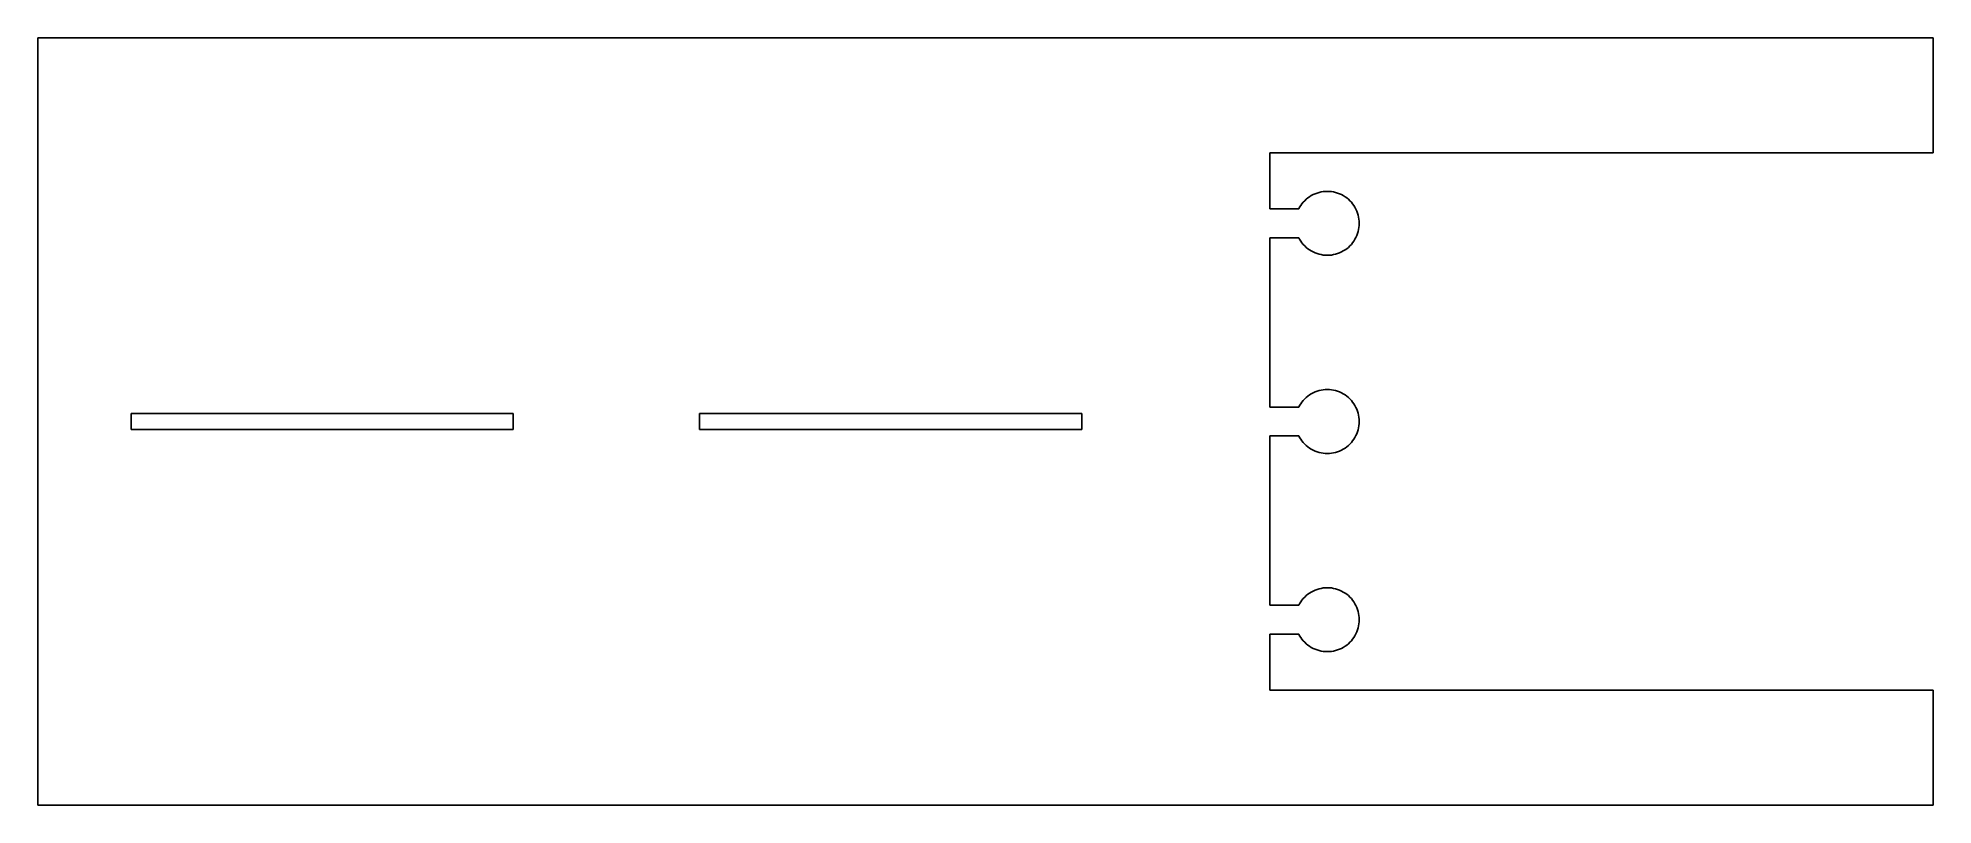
# Model space of a CAD drawing. Header units: millimetres. Extents: x 0 to 59.3, y 0 to 24.
import ezdxf

# ---------------------------------------------------------------- set-up
doc = ezdxf.new("R2010")
doc.units = ezdxf.units.MM
doc.layers.add('OUTLINE', color=7, linetype='CONTINUOUS')
doc.layers.add('SLOTS', color=3, linetype='CONTINUOUS')

msp = doc.modelspace()

# ---------------------------------------------------------------- linework, layer by layer
at = {"layer": 'OUTLINE'}
for p, q in [((0, 0), (0, 24)), ((0, 24), (59.3, 24)), ((59.3, 24), (59.3, 20.4)), ((59.3, 20.4), (38.545, 20.4)), ((38.545, 20.4), (38.545, 18.65)), ((39.68565, 18.95184), (39.73624, 18.99335)), ((39.73624, 18.99335), (39.78943, 19.03147)), ((39.78943, 19.03147), (39.845, 19.06602)), ((39.845, 19.06602), (39.90271, 19.09687)), ((39.90271, 19.09687), (39.96232, 19.12388)), ((39.96232, 19.12388), (40.02356, 19.14693)), ((40.02356, 19.14693), (40.08618, 19.16593)), ((40.08618, 19.16593), (40.14991, 19.18079)), ((40.14991, 19.18079), (40.21447, 19.19144)), ((40.21447, 19.19144), (40.2796, 19.19786)), ((40.2796, 19.19786), (40.345, 19.2)), ((40.345, 19.2), (40.4104, 19.19786)), ((40.4104, 19.19786), (40.47553, 19.19144)), ((40.47553, 19.19144), (40.54009, 19.18079)), ((40.54009, 19.18079), (40.60382, 19.16593)), ((40.60382, 19.16593), (40.66644, 19.14693)), ((40.66644, 19.14693), (40.72768, 19.12388)), ((40.72768, 19.12388), (40.78729, 19.09687)), ((40.78729, 19.09687), (40.845, 19.06602)), ((40.845, 19.06602), (40.90057, 19.03147)), ((40.90057, 19.03147), (40.95376, 18.99335)), ((40.95376, 18.99335), (41.00435, 18.95184)), ((38.545, 18.65), (39.45197, 18.65)), ((39.45197, 18.65), (39.47897, 18.7)), ((39.47897, 18.7), (39.51353, 18.75557)), ((39.51353, 18.75557), (39.55165, 18.80876)), ((39.55165, 18.80876), (39.59316, 18.85935)), ((39.59316, 18.85935), (39.63789, 18.90711)), ((39.63789, 18.90711), (39.68565, 18.95184)), ((41.00435, 18.95184), (41.05211, 18.90711)), ((41.05211, 18.90711), (41.09684, 18.85935)), ((41.09684, 18.85935), (41.13835, 18.80876)), ((41.13835, 18.80876), (41.17647, 18.75557)), ((41.17647, 18.75557), (41.21102, 18.7)), ((41.21102, 18.7), (41.24187, 18.64229)), ((41.24187, 18.64229), (41.26888, 18.58268)), ((41.26888, 18.58268), (41.29193, 18.52144)), ((41.29193, 18.52144), (41.31093, 18.45882)), ((41.31093, 18.45882), (41.32578, 18.39509)), ((41.32578, 18.39509), (41.33644, 18.33053)), ((41.26888, 17.81732), (41.24187, 17.75771)), ((41.29193, 17.87856), (41.26888, 17.81732)), ((41.31093, 17.94118), (41.29193, 17.87856)), ((41.32578, 18.00491), (41.31093, 17.94118)), ((41.33644, 18.06947), (41.32578, 18.00491)), ((41.33644, 18.33053), (41.34286, 18.2654)), ((41.34286, 18.1346), (41.33644, 18.06947)), ((41.34286, 18.2654), (41.345, 18.2)), ((41.345, 18.2), (41.34286, 18.1346)), ((39.45197, 17.75), (38.545, 17.75)), ((38.545, 17.75), (38.545, 12.45)), ((39.47897, 17.7), (39.45197, 17.75)), ((39.51353, 17.64443), (39.47897, 17.7)), ((39.55165, 17.59124), (39.51353, 17.64443)), ((39.59316, 17.54065), (39.55165, 17.59124)), ((39.63789, 17.49289), (39.59316, 17.54065)), ((39.68565, 17.44816), (39.63789, 17.49289)), ((39.73624, 17.40665), (39.68565, 17.44816)), ((39.78943, 17.36853), (39.73624, 17.40665)), ((39.845, 17.33397), (39.78943, 17.36853)), ((39.90271, 17.30313), (39.845, 17.33397)), ((39.96232, 17.27612), (39.90271, 17.30313)), ((40.02356, 17.25307), (39.96232, 17.27612)), ((40.08618, 17.23407), (40.02356, 17.25307)), ((40.14991, 17.21921), (40.08618, 17.23407)), ((40.21447, 17.20856), (40.14991, 17.21921)), ((40.2796, 17.20214), (40.21447, 17.20856)), ((40.345, 17.2), (40.2796, 17.20214)), ((40.4104, 17.20214), (40.345, 17.2)), ((40.47553, 17.20856), (40.4104, 17.20214)), ((40.54009, 17.21921), (40.47553, 17.20856)), ((40.60382, 17.23407), (40.54009, 17.21921)), ((40.66644, 17.25307), (40.60382, 17.23407)), ((40.72768, 17.27612), (40.66644, 17.25307)), ((40.78729, 17.30313), (40.72768, 17.27612)), ((40.845, 17.33397), (40.78729, 17.30313)), ((40.90057, 17.36853), (40.845, 17.33397)), ((40.95376, 17.40665), (40.90057, 17.36853)), ((41.00435, 17.44816), (40.95376, 17.40665)), ((41.05211, 17.49289), (41.00435, 17.44816)), ((41.09684, 17.54065), (41.05211, 17.49289)), ((41.13835, 17.59124), (41.09684, 17.54065)), ((41.17647, 17.64443), (41.13835, 17.59124)), ((41.21102, 17.7), (41.17647, 17.64443)), ((41.24187, 17.75771), (41.21102, 17.7)), ((39.45197, 12.45), (39.47897, 12.5)), ((39.47897, 12.5), (39.51353, 12.55557)), ((39.51353, 12.55557), (39.55165, 12.60876)), ((39.55165, 12.60876), (39.59316, 12.65935)), ((39.59316, 12.65935), (39.63789, 12.70711)), ((39.63789, 12.70711), (39.68565, 12.75184)), ((39.68565, 12.75184), (39.73624, 12.79335)), ((39.73624, 12.79335), (39.78943, 12.83147)), ((39.78943, 12.83147), (39.845, 12.86602)), ((39.845, 12.86602), (39.90271, 12.89687)), ((39.90271, 12.89687), (39.96232, 12.92388)), ((39.96232, 12.92388), (40.02356, 12.94693)), ((40.02356, 12.94693), (40.08618, 12.96593)), ((40.08618, 12.96593), (40.14991, 12.98078)), ((40.14991, 12.98078), (40.21447, 12.99144)), ((40.21447, 12.99144), (40.2796, 12.99786)), ((40.2796, 12.99786), (40.345, 13)), ((40.345, 13), (40.4104, 12.99786)), ((40.4104, 12.99786), (40.47553, 12.99144)), ((40.47553, 12.99144), (40.54009, 12.98078)), ((40.54009, 12.98078), (40.60382, 12.96593)), ((40.60382, 12.96593), (40.66644, 12.94693)), ((40.66644, 12.94693), (40.72768, 12.92388)), ((40.72768, 12.92388), (40.78729, 12.89687)), ((40.78729, 12.89687), (40.845, 12.86602)), ((40.845, 12.86602), (40.90057, 12.83147)), ((40.90057, 12.83147), (40.95376, 12.79335)), ((40.95376, 12.79335), (41.00435, 12.75184)), ((41.00435, 12.75184), (41.05211, 12.70711)), ((41.05211, 12.70711), (41.09684, 12.65935)), ((41.09684, 12.65935), (41.13835, 12.60876)), ((41.13835, 12.60876), (41.17647, 12.55557)), ((41.17647, 12.55557), (41.21102, 12.5)), ((41.21102, 12.5), (41.24187, 12.44229)), ((38.545, 12.45), (39.45197, 12.45)), ((41.24187, 12.44229), (41.26888, 12.38268)), ((41.26888, 12.38268), (41.29193, 12.32144)), ((41.29193, 12.32144), (41.31093, 12.25882)), ((41.31093, 12.25882), (41.32578, 12.19509)), ((41.32578, 12.19509), (41.33644, 12.13053)), ((41.33644, 11.86947), (41.32578, 11.80491)), ((41.33644, 12.13053), (41.34286, 12.0654)), ((41.34286, 11.9346), (41.33644, 11.86947)), ((41.34286, 12.0654), (41.345, 12)), ((41.345, 12), (41.34286, 11.9346)), ((39.45197, 11.55), (38.545, 11.55)), ((38.545, 11.55), (38.545, 6.25)), ((39.47897, 11.5), (39.45197, 11.55)), ((39.51353, 11.44443), (39.47897, 11.5)), ((39.55165, 11.39124), (39.51353, 11.44443)), ((39.59316, 11.34065), (39.55165, 11.39124)), ((39.63789, 11.29289), (39.59316, 11.34065)), ((39.68565, 11.24816), (39.63789, 11.29289)), ((41.05211, 11.29289), (41.00435, 11.24816)), ((41.09684, 11.34065), (41.05211, 11.29289)), ((41.13835, 11.39124), (41.09684, 11.34065)), ((41.17647, 11.44443), (41.13835, 11.39124)), ((41.21102, 11.5), (41.17647, 11.44443)), ((41.24187, 11.55771), (41.21102, 11.5)), ((41.26888, 11.61732), (41.24187, 11.55771)), ((41.29193, 11.67856), (41.26888, 11.61732)), ((41.31093, 11.74118), (41.29193, 11.67856)), ((41.32578, 11.80491), (41.31093, 11.74118)), ((39.73624, 11.20665), (39.68565, 11.24816)), ((39.78943, 11.16853), (39.73624, 11.20665)), ((39.845, 11.13397), (39.78943, 11.16853)), ((39.90271, 11.10313), (39.845, 11.13397)), ((39.96232, 11.07612), (39.90271, 11.10313)), ((40.02356, 11.05307), (39.96232, 11.07612)), ((40.08618, 11.03407), (40.02356, 11.05307)), ((40.14991, 11.01921), (40.08618, 11.03407)), ((40.21447, 11.00855), (40.14991, 11.01921)), ((40.2796, 11.00214), (40.21447, 11.00855)), ((40.345, 11), (40.2796, 11.00214)), ((40.4104, 11.00214), (40.345, 11)), ((40.47553, 11.00855), (40.4104, 11.00214)), ((40.54009, 11.01921), (40.47553, 11.00855)), ((40.60382, 11.03407), (40.54009, 11.01921)), ((40.66644, 11.05307), (40.60382, 11.03407)), ((40.72768, 11.07612), (40.66644, 11.05307)), ((40.78729, 11.10313), (40.72768, 11.07612)), ((40.845, 11.13397), (40.78729, 11.10313)), ((40.90057, 11.16853), (40.845, 11.13397)), ((40.95376, 11.20665), (40.90057, 11.16853)), ((41.00435, 11.24816), (40.95376, 11.20665)), ((39.63789, 6.50711), (39.68565, 6.55184)), ((39.68565, 6.55184), (39.73624, 6.59335)), ((39.73624, 6.59335), (39.78943, 6.63147)), ((39.78943, 6.63147), (39.845, 6.66602)), ((39.845, 6.66602), (39.90271, 6.69687)), ((39.90271, 6.69687), (39.96232, 6.72388)), ((39.96232, 6.72388), (40.02356, 6.74693)), ((40.02356, 6.74693), (40.08618, 6.76593)), ((40.08618, 6.76593), (40.14991, 6.78078)), ((40.14991, 6.78078), (40.21447, 6.79144)), ((40.21447, 6.79144), (40.2796, 6.79786)), ((40.2796, 6.79786), (40.345, 6.8)), ((40.345, 6.8), (40.4104, 6.79786)), ((40.4104, 6.79786), (40.47553, 6.79144)), ((40.47553, 6.79144), (40.54009, 6.78078)), ((40.54009, 6.78078), (40.60382, 6.76593)), ((40.60382, 6.76593), (40.66644, 6.74693)), ((40.66644, 6.74693), (40.72768, 6.72388)), ((40.72768, 6.72388), (40.78729, 6.69687)), ((40.78729, 6.69687), (40.845, 6.66602)), ((40.845, 6.66602), (40.90057, 6.63147)), ((40.90057, 6.63147), (40.95376, 6.59335)), ((40.95376, 6.59335), (41.00435, 6.55184)), ((41.00435, 6.55184), (41.05211, 6.50711)), ((38.545, 6.25), (39.45197, 6.25)), ((39.45197, 6.25), (39.47897, 6.3)), ((39.47897, 6.3), (39.51353, 6.35557)), ((39.51353, 6.35557), (39.55165, 6.40876)), ((39.55165, 6.40876), (39.59316, 6.45935)), ((39.59316, 6.45935), (39.63789, 6.50711)), ((41.05211, 6.50711), (41.09684, 6.45935)), ((41.09684, 6.45935), (41.13835, 6.40876)), ((41.13835, 6.40876), (41.17647, 6.35557)), ((41.17647, 6.35557), (41.21102, 6.3)), ((41.21102, 6.3), (41.24187, 6.24229)), ((41.24187, 6.24229), (41.26888, 6.18268)), ((41.26888, 6.18268), (41.29193, 6.12144)), ((41.29193, 6.12144), (41.31093, 6.05882)), ((41.31093, 6.05882), (41.32578, 5.99509)), ((41.32578, 5.99509), (41.33644, 5.93053)), ((41.33644, 5.93053), (41.34286, 5.8654)), ((39.45197, 5.35), (38.545, 5.35)), ((38.545, 5.35), (38.545, 3.6)), ((39.47897, 5.3), (39.45197, 5.35)), ((41.24187, 5.35771), (41.21102, 5.3)), ((41.26888, 5.41732), (41.24187, 5.35771)), ((41.29193, 5.47856), (41.26888, 5.41732)), ((41.31093, 5.54118), (41.29193, 5.47856)), ((41.32578, 5.60491), (41.31093, 5.54118)), ((41.33644, 5.66947), (41.32578, 5.60491)), ((41.34286, 5.7346), (41.33644, 5.66947)), ((41.34286, 5.8654), (41.345, 5.8)), ((41.345, 5.8), (41.34286, 5.7346)), ((39.51353, 5.24443), (39.47897, 5.3)), ((39.55165, 5.19124), (39.51353, 5.24443)), ((39.59316, 5.14065), (39.55165, 5.19124)), ((39.63789, 5.09289), (39.59316, 5.14065)), ((39.68565, 5.04816), (39.63789, 5.09289)), ((39.73624, 5.00665), (39.68565, 5.04816)), ((39.78943, 4.96853), (39.73624, 5.00665)), ((39.845, 4.93397), (39.78943, 4.96853)), ((39.90271, 4.90313), (39.845, 4.93397)), ((39.96232, 4.87612), (39.90271, 4.90313)), ((40.02356, 4.85307), (39.96232, 4.87612)), ((40.08618, 4.83407), (40.02356, 4.85307)), ((40.14991, 4.81921), (40.08618, 4.83407)), ((40.21447, 4.80856), (40.14991, 4.81921)), ((40.2796, 4.80214), (40.21447, 4.80856)), ((40.345, 4.8), (40.2796, 4.80214)), ((40.4104, 4.80214), (40.345, 4.8)), ((40.47553, 4.80856), (40.4104, 4.80214)), ((40.54009, 4.81921), (40.47553, 4.80856)), ((40.60382, 4.83407), (40.54009, 4.81921)), ((40.66644, 4.85307), (40.60382, 4.83407)), ((40.72768, 4.87612), (40.66644, 4.85307)), ((40.78729, 4.90313), (40.72768, 4.87612)), ((40.845, 4.93397), (40.78729, 4.90313)), ((40.90057, 4.96853), (40.845, 4.93397)), ((40.95376, 5.00665), (40.90057, 4.96853)), ((41.00435, 5.04816), (40.95376, 5.00665)), ((41.05211, 5.09289), (41.00435, 5.04816)), ((41.09684, 5.14065), (41.05211, 5.09289)), ((41.13835, 5.19124), (41.09684, 5.14065)), ((41.17647, 5.24443), (41.13835, 5.19124)), ((41.21102, 5.3), (41.17647, 5.24443)), ((38.545, 3.6), (59.3, 3.6)), ((59.3, 3.6), (59.3, 0)), ((59.3, 0), (0, 0))]:
    msp.add_line(p, q, dxfattribs=at)
at = {"layer": 'SLOTS'}
for p, q in [((2.915, 11.75), (2.915, 12.25)), ((2.915, 12.25), (14.875, 12.25)), ((14.875, 12.25), (14.875, 11.75)), ((20.705, 11.75), (20.705, 12.25)), ((20.705, 12.25), (32.665, 12.25)), ((32.665, 12.25), (32.665, 11.75)), ((14.875, 11.75), (2.915, 11.75)), ((32.665, 11.75), (20.705, 11.75))]:
    msp.add_line(p, q, dxfattribs=at)

doc.saveas('drawing.dxf')
